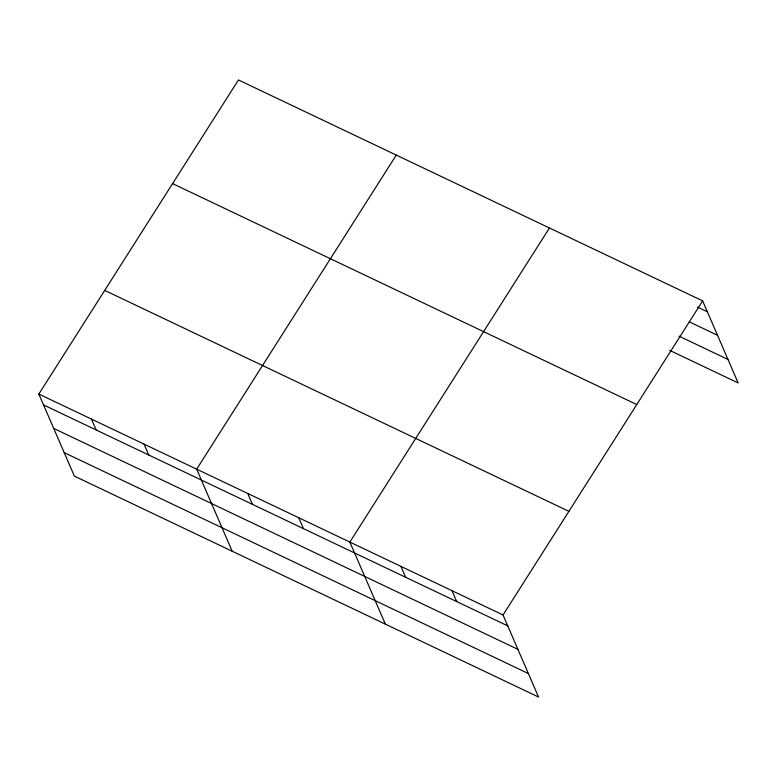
<?xml version="1.0" encoding="UTF-8"?>
<svg xmlns="http://www.w3.org/2000/svg" width="777" height="777" viewBox="0 0 777 777"><rect width="100%" height="100%" fill="white"/><g stroke="black" fill="none" stroke-linecap="round" stroke-linejoin="round"><path stroke-width="1.17" d="M38.85 394.046L503.04 614.986L538.548 697.037L74.359 476.107L38.85 394.046L238.452 79.963L702.641 300.893L738.15 382.954L669.706 350.378M396.27 155.079L196.678 469.162L232.187 551.223M549.456 227.982L349.854 542.074L385.373 624.135M503.04 614.986L702.641 300.893M697.571 307.129L707.352 311.781M689.267 321.824L717.511 335.266M679.098 336.198L727.991 359.469M172.581 183.605L636.771 404.545M104.72 290.404L568.91 511.334M43.561 404.934L507.75 625.873M53.73 428.428L517.919 649.358M64.2 452.622L528.389 673.552M451.981 590.675L456.691 601.573M400.922 566.375L405.633 577.262M298.795 517.773L303.506 528.661M247.737 493.473L252.447 504.36M144.066 444.123L148.776 455.011M91.463 419.085L96.173 429.972"/></g></svg>
